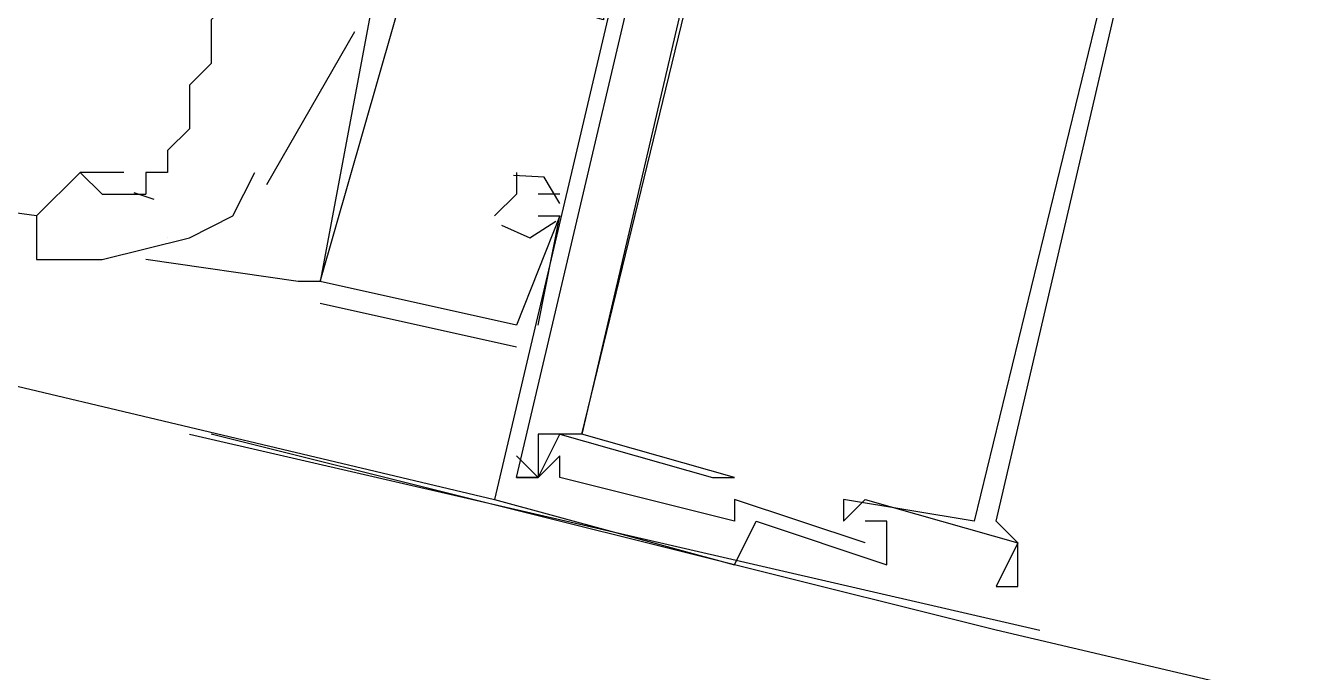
# Model space of a CAD drawing. Header units: feet. Extents: x -84 to 198, y -22 to 181.
# Drawn here: x 86.087 to 86.873, y 151.859 to 152.254 of the extents above; entities that cross this region are included whole.
import ezdxf

# ---------------------------------------------------------------- set-up
doc = ezdxf.new("R2010")
doc.units = ezdxf.units.FT
doc.layers.add('A-LINEA', color=7, linetype='CONTINUOUS')

msp = doc.modelspace()

# ---------------------------------------------------------------- linework, layer by layer
at = {"layer": 'A-LINEA'}
for p, q in [((77.72, 154.0178), (86.3733, 151.9644)), ((86.234, 152.1571), (86.2878, 152.2506)), ((86.1467, 152.1644), (86.12, 152.1644)), ((86.3867, 152.1644), (86.3867, 152.1644)), ((86.3867, 152.1644), (86.3867, 152.1644)), ((86.3867, 152.1644), (86.3867, 152.1644)), ((86.0933, 152.1378), (86, 152.1511)), ((86.1527, 152.1522), (86.165, 152.148)), ((86.3867, 152.1511), (86.3867, 152.1511)), ((86.3867, 152.1511), (86.3867, 152.1511)), ((86.3867, 152.1511), (86.3867, 152.1511)), ((86.4133, 152.1511), (86.4, 152.1511)), ((86.4, 152.1511), (86.4, 152.1511)), ((86.4133, 152.1511), (86.4, 152.1511)), ((86.4, 152.1511), (86.4, 152.1511)), ((86.4133, 152.1511), (86.4, 152.1511)), ((86.4, 152.1511), (86.4, 152.1511)), ((86.4133, 152.1511), (86.4133, 152.1511)), ((86.4133, 152.1511), (86.4133, 152.1511)), ((86.4133, 152.1511), (86.4133, 152.1511)), ((86.3733, 152.1378), (86.3733, 152.1378)), ((86.3733, 152.1378), (86.3733, 152.1378)), ((86.3733, 152.1378), (86.3733, 152.1378)), ((86.4, 152.0711), (86.4133, 152.1378)), ((86.4, 152.1378), (86.4, 152.1378)), ((86.4, 152.0711), (86.4133, 152.1378)), ((86.4, 152.1378), (86.4, 152.1378)), ((86.4, 152.0711), (86.4133, 152.1378)), ((86.4, 152.1378), (86.4, 152.1378)), ((86.4133, 152.1378), (86.4133, 152.1378)), ((86.4133, 152.1378), (86.4133, 152.1378)), ((86.4133, 152.1378), (86.4133, 152.1378)), ((86.4133, 152.1378), (86.4133, 152.1378)), ((86.4133, 152.1378), (86.4133, 152.1378)), ((86.4133, 152.1378), (86.4133, 152.1378)), ((86.1733, 152.1244), (86.1733, 152.1244)), ((86.2533, 152.0978), (86.16, 152.1111)), ((86.2667, 152.0978), (86.2533, 152.0978)), ((86.2667, 152.0978), (86.2533, 152.0978)), ((86.2667, 152.0978), (86.2533, 152.0978)), ((86.2667, 152.0978), (86.2667, 152.0978)), ((86.2667, 152.0978), (86.2667, 152.0978)), ((86.2667, 152.0978), (86.2667, 152.0978)), ((86.2667, 152.0978), (86.2667, 152.0978)), ((86.2667, 152.0978), (86.2667, 152.0978)), ((86.2667, 152.0978), (86.2667, 152.0978)), ((86.2667, 152.0844), (86.3867, 152.0578)), ((86.2667, 152.0844), (86.2667, 152.0844)), ((86.2667, 152.0844), (86.3867, 152.0578)), ((86.2667, 152.0844), (86.2667, 152.0844)), ((86.2667, 152.0844), (86.3867, 152.0578)), ((86.2667, 152.0844), (86.2667, 152.0844)), ((86.3867, 152.0711), (86.3867, 152.0711)), ((86.3867, 152.0711), (86.3867, 152.0711)), ((86.3867, 152.0711), (86.3867, 152.0711)), ((86.3867, 152.0711), (86.3867, 152.0711)), ((86.3867, 152.0711), (86.3867, 152.0711)), ((86.3867, 152.0711), (86.3867, 152.0711)), ((86.4, 152.0711), (86.4, 152.0711)), ((86.4, 152.0711), (86.4, 152.0711)), ((86.4, 152.0711), (86.4, 152.0711)), ((86.3867, 152.0578), (86.3867, 152.0578)), ((86.3867, 152.0578), (86.3867, 152.0578)), ((86.3867, 152.0578), (86.3867, 152.0578)), ((86.1867, 152.0044), (86.7067, 151.8844)), ((86.68, 151.8844), (86.2, 152.0044)), ((86.4, 152.0044), (86.4, 152.0044)), ((86.4, 152.0044), (86.4, 152.0044)), ((86.4, 152.0044), (86.4, 152.0044)), ((86.4133, 152.0044), (86.4133, 152.0044)), ((86.4133, 152.0044), (86.4133, 152.0044)), ((86.4133, 152.0044), (86.4133, 152.0044)), ((86.4267, 152.0044), (86.4267, 152.0044)), ((86.4267, 152.0044), (86.4267, 152.0044)), ((86.4267, 152.0044), (86.4267, 152.0044)), ((86.4267, 152.0044), (86.4267, 152.0044)), ((86.4267, 152.0044), (86.4267, 152.0044)), ((86.4267, 152.0044), (86.4267, 152.0044)), ((86.3867, 151.9911), (86.3867, 151.9911)), ((86.3867, 151.9911), (86.3867, 151.9911)), ((86.3867, 151.9911), (86.3867, 151.9911)), ((86.4133, 151.9911), (86.4133, 151.9911)), ((86.4133, 151.9911), (86.4133, 151.9911)), ((86.4133, 151.9911), (86.4133, 151.9911)), ((86.3867, 151.9778), (86.3867, 151.9778)), ((86.3867, 151.9778), (86.3867, 151.9778)), ((86.3867, 151.9778), (86.3867, 151.9778)), ((86.3867, 151.9778), (86.3867, 151.9778)), ((86.3867, 151.9778), (86.3867, 151.9778)), ((86.3867, 151.9778), (86.3867, 151.9778)), ((86.4, 151.9778), (86.4, 151.9778)), ((86.4, 151.9778), (86.4, 151.9778)), ((86.4, 151.9778), (86.4, 151.9778)), ((86.4, 151.9778), (86.4, 151.9778)), ((86.4, 151.9778), (86.4, 151.9778)), ((86.4, 151.9778), (86.4, 151.9778)), ((86.4, 151.9778), (86.4, 151.9778)), ((86.4, 151.9778), (86.4, 151.9778)), ((86.4, 151.9778), (86.4, 151.9778)), ((86.4133, 151.9778), (86.4133, 151.9778)), ((86.4133, 151.9778), (86.4133, 151.9778)), ((86.4133, 151.9778), (86.4133, 151.9778)), ((86.5067, 151.9778), (86.5067, 151.9778)), ((86.5067, 151.9778), (86.5067, 151.9778)), ((86.5067, 151.9778), (86.5067, 151.9778)), ((86.52, 151.9778), (86.52, 151.9778)), ((86.52, 151.9778), (86.52, 151.9778)), ((86.52, 151.9778), (86.52, 151.9778)), ((86.3733, 151.9644), (86.3733, 151.9644)), ((86.3733, 151.9644), (86.3733, 151.9644)), ((86.3733, 151.9644), (86.3733, 151.9644)), ((86.52, 151.9644), (86.52, 151.9644)), ((86.52, 151.9644), (86.52, 151.9644)), ((86.52, 151.9644), (86.52, 151.9644)), ((86.5867, 151.9644), (86.5867, 151.9644)), ((86.5867, 151.9644), (86.5867, 151.9644)), ((86.5867, 151.9644), (86.5867, 151.9644)), ((86.6, 151.9644), (86.6, 151.9644)), ((86.6, 151.9644), (86.6, 151.9644)), ((86.6, 151.9644), (86.6, 151.9644)), ((86.52, 151.9511), (86.52, 151.9511)), ((86.52, 151.9511), (86.52, 151.9511)), ((86.52, 151.9511), (86.52, 151.9511)), ((86.5333, 151.9511), (86.5333, 151.9511)), ((86.5333, 151.9511), (86.5333, 151.9511)), ((86.5333, 151.9511), (86.5333, 151.9511)), ((86.5867, 151.9511), (86.5867, 151.9511)), ((86.5867, 151.9511), (86.5867, 151.9511)), ((86.5867, 151.9511), (86.5867, 151.9511)), ((86.6, 151.9511), (86.6, 151.9511)), ((86.6, 151.9511), (86.6, 151.9511)), ((86.6, 151.9511), (86.6, 151.9511)), ((86.6, 151.9511), (86.6, 151.9511)), ((86.6, 151.9511), (86.6, 151.9511)), ((86.6, 151.9511), (86.6, 151.9511)), ((86.6133, 151.9511), (86.6133, 151.9511)), ((86.6133, 151.9511), (86.6133, 151.9511)), ((86.6133, 151.9511), (86.6133, 151.9511)), ((86.6667, 151.9511), (86.6667, 151.9511)), ((86.6667, 151.9511), (86.6667, 151.9511)), ((86.6667, 151.9511), (86.6667, 151.9511)), ((86.68, 151.9511), (86.68, 151.9511)), ((86.68, 151.9511), (86.68, 151.9511)), ((86.68, 151.9511), (86.68, 151.9511)), ((86.6, 151.9378), (86.6, 151.9378)), ((86.6, 151.9378), (86.6, 151.9378)), ((86.6, 151.9378), (86.6, 151.9378)), ((86.6933, 151.9378), (86.6933, 151.9378)), ((86.6933, 151.9378), (86.6933, 151.9378)), ((86.6933, 151.9378), (86.6933, 151.9378)), ((86.6933, 151.9378), (86.6933, 151.9378)), ((86.6933, 151.9378), (86.6933, 151.9378)), ((86.6933, 151.9378), (86.6933, 151.9378)), ((86.52, 151.9244), (86.52, 151.9244)), ((86.52, 151.9244), (86.52, 151.9244)), ((86.52, 151.9244), (86.52, 151.9244)), ((86.6133, 151.9244), (86.6133, 151.9244)), ((86.6133, 151.9244), (86.6133, 151.9244)), ((86.6133, 151.9244), (86.6133, 151.9244)), ((86.68, 151.9111), (86.68, 151.9111)), ((86.68, 151.9111), (86.68, 151.9111)), ((86.68, 151.9111), (86.68, 151.9111)), ((86.6933, 151.9111), (86.6933, 151.9111)), ((86.6933, 151.9111), (86.6933, 151.9111)), ((86.6933, 151.9111), (86.6933, 151.9111)), ((90.84, 150.9111), (86.68, 151.8844))]:
    msp.add_line(p, q, dxfattribs=at)
for points in [[(86.5333, 152.6444), (86.3733, 151.9644), (86.52, 151.9244), (86.5333, 151.9511), (86.6133, 151.9244), (86.6133, 151.9511), (86.6, 151.9511)], [(86.5333, 152.6444), (86.3733, 151.9644), (86.52, 151.9244), (86.5333, 151.9511), (86.6133, 151.9244), (86.6133, 151.9511), (86.6, 151.9511)], [(86.5333, 152.6444), (86.3733, 151.9644), (86.52, 151.9244), (86.5333, 151.9511), (86.6133, 151.9244), (86.6133, 151.9511), (86.6, 151.9511)], [(86.3867, 151.9778), (86.4, 151.9778), (86.4133, 152.0044), (86.5067, 151.9778), (86.52, 151.9778), (86.4267, 152.0044), (86.5467, 152.4978), (86.64, 152.4844), (86.64, 152.4844), (86.6267, 152.4978), (86.6267, 152.4844), (86.5467, 152.5111), (86.52, 152.5244)], [(86.3867, 151.9778), (86.4, 151.9778), (86.4133, 152.0044), (86.5067, 151.9778), (86.52, 151.9778), (86.4267, 152.0044), (86.5467, 152.4978), (86.64, 152.4844), (86.64, 152.4844), (86.6267, 152.4978), (86.6267, 152.4844), (86.5467, 152.5111), (86.52, 152.5244)], [(86.3867, 151.9778), (86.4, 151.9778), (86.4133, 152.0044), (86.5067, 151.9778), (86.52, 151.9778), (86.4267, 152.0044), (86.5467, 152.4978), (86.64, 152.4844), (86.64, 152.4844), (86.6267, 152.4978), (86.6267, 152.4844), (86.5467, 152.5111), (86.52, 152.5244)], [(86.7867, 152.4578), (86.7867, 152.4444), (86.72, 152.4711), (86.7067, 152.4711), (86.7067, 152.4711), (86.7867, 152.4444), (86.6667, 151.9511), (86.5867, 151.9644), (86.5867, 151.9511), (86.6, 151.9644)], [(86.7867, 152.4578), (86.7867, 152.4444), (86.72, 152.4711), (86.7067, 152.4711), (86.7067, 152.4711), (86.7867, 152.4444), (86.6667, 151.9511), (86.5867, 151.9644), (86.5867, 151.9511), (86.6, 151.9644)], [(86.7867, 152.4578), (86.7867, 152.4444), (86.72, 152.4711), (86.7067, 152.4711), (86.7067, 152.4711), (86.7867, 152.4444), (86.6667, 151.9511), (86.5867, 151.9644), (86.5867, 151.9511), (86.6, 151.9644)], [(86.5067, 152.4311), (86.5067, 152.4311), (86.5067, 152.4178), (86.52, 152.4044), (86.4267, 152.0044), (86.4, 152.0044), (86.4, 151.9778), (86.3867, 151.9911)], [(86.6, 151.9378), (86.52, 151.9644), (86.52, 151.9511), (86.4133, 151.9778), (86.4133, 151.9911), (86.4, 151.9778), (86.3867, 151.9778), (86.4933, 152.4311), (86.5067, 152.4311)], [(86.5067, 152.4311), (86.5067, 152.4311), (86.5067, 152.4178), (86.52, 152.4044), (86.4267, 152.0044), (86.4, 152.0044), (86.4, 151.9778), (86.3867, 151.9911)], [(86.6, 151.9378), (86.52, 151.9644), (86.52, 151.9511), (86.4133, 151.9778), (86.4133, 151.9911), (86.4, 151.9778), (86.3867, 151.9778), (86.4933, 152.4311), (86.5067, 152.4311)], [(86.5067, 152.4311), (86.5067, 152.4311), (86.5067, 152.4178), (86.52, 152.4044), (86.4267, 152.0044), (86.4, 152.0044), (86.4, 151.9778), (86.3867, 151.9911)], [(86.6, 151.9378), (86.52, 151.9644), (86.52, 151.9511), (86.4133, 151.9778), (86.4133, 151.9911), (86.4, 151.9778), (86.3867, 151.9778), (86.4933, 152.4311), (86.5067, 152.4311)], [(86.6, 151.9644), (86.6933, 151.9378), (86.68, 151.9111), (86.6933, 151.9111), (86.6933, 151.9378), (86.68, 151.9511), (86.7733, 152.3511), (86.7867, 152.3378)], [(86.6, 151.9644), (86.6933, 151.9378), (86.68, 151.9111), (86.6933, 151.9111), (86.6933, 151.9378), (86.68, 151.9511), (86.7733, 152.3511), (86.7867, 152.3378)], [(86.6, 151.9644), (86.6933, 151.9378), (86.68, 151.9111), (86.6933, 151.9111), (86.6933, 151.9378), (86.68, 151.9511), (86.7733, 152.3511), (86.7867, 152.3378)], [(86.44, 152.2978), (86.44, 152.2578), (86.3467, 152.2844), (86.3467, 152.2978), (86.3333, 152.2978), (86.3067, 152.2978), (86.32, 152.2978), (86.3067, 152.3111), (86.2667, 152.0978)], [(86.44, 152.2978), (86.44, 152.2578), (86.3467, 152.2844), (86.3467, 152.2978), (86.3333, 152.2978), (86.3067, 152.2978), (86.32, 152.2978), (86.3067, 152.3111), (86.2667, 152.0978)], [(86.44, 152.2978), (86.44, 152.2578), (86.3467, 152.2844), (86.3467, 152.2978), (86.3333, 152.2978), (86.3067, 152.2978), (86.32, 152.2978), (86.3067, 152.3111), (86.2667, 152.0978)], [(86.4, 152.1378), (86.4133, 152.1378), (86.3867, 152.0711), (86.2667, 152.0978), (86.32, 152.2844), (86.3333, 152.2844)], [(86.4, 152.1378), (86.4133, 152.1378), (86.3867, 152.0711), (86.2667, 152.0978), (86.32, 152.2844), (86.3333, 152.2844)], [(86.4, 152.1378), (86.4133, 152.1378), (86.3867, 152.0711), (86.2667, 152.0978), (86.32, 152.2844), (86.3333, 152.2844)], [(86.2133, 152.2711), (86.2, 152.2578), (86.2, 152.2444), (86.2, 152.2311), (86.1867, 152.2178), (86.1867, 152.2044), (86.1867, 152.1911), (86.1733, 152.1778), (86.1733, 152.1644), (86.16, 152.1644), (86.16, 152.1511)], [(86.12, 152.1644), (86.0933, 152.1378), (86.0933, 152.1244), (86.0933, 152.1111)], [(86.0933, 152.1111), (86.1067, 152.1111), (86.1333, 152.1111), (86.1867, 152.1244), (86.2133, 152.1378), (86.2267, 152.1644)], [(86.12, 152.1644), (86.1333, 152.1511), (86.16, 152.1511)], [(86.3867, 152.1644), (86.3867, 152.1511), (86.3867, 152.1511), (86.3733, 152.1378)], [(86.3867, 152.1644), (86.3867, 152.1511), (86.3867, 152.1511), (86.3733, 152.1378)], [(86.3867, 152.1644), (86.3867, 152.1511), (86.3867, 152.1511), (86.3733, 152.1378)], [(86.4133, 152.1455), (86.4036, 152.1616), (86.3849, 152.1626)], [(86.4133, 152.1455), (86.4036, 152.1616), (86.3849, 152.1626)], [(86.4133, 152.1455), (86.4036, 152.1616), (86.3849, 152.1626)], [(86.3776, 152.1321), (86.3949, 152.1245), (86.4107, 152.1346)], [(86.3776, 152.1321), (86.3949, 152.1245), (86.4107, 152.1346)], [(86.3776, 152.1321), (86.3949, 152.1245), (86.4107, 152.1346)]]:
    msp.add_lwpolyline(points, dxfattribs=at)

doc.saveas('drawing.dxf')
